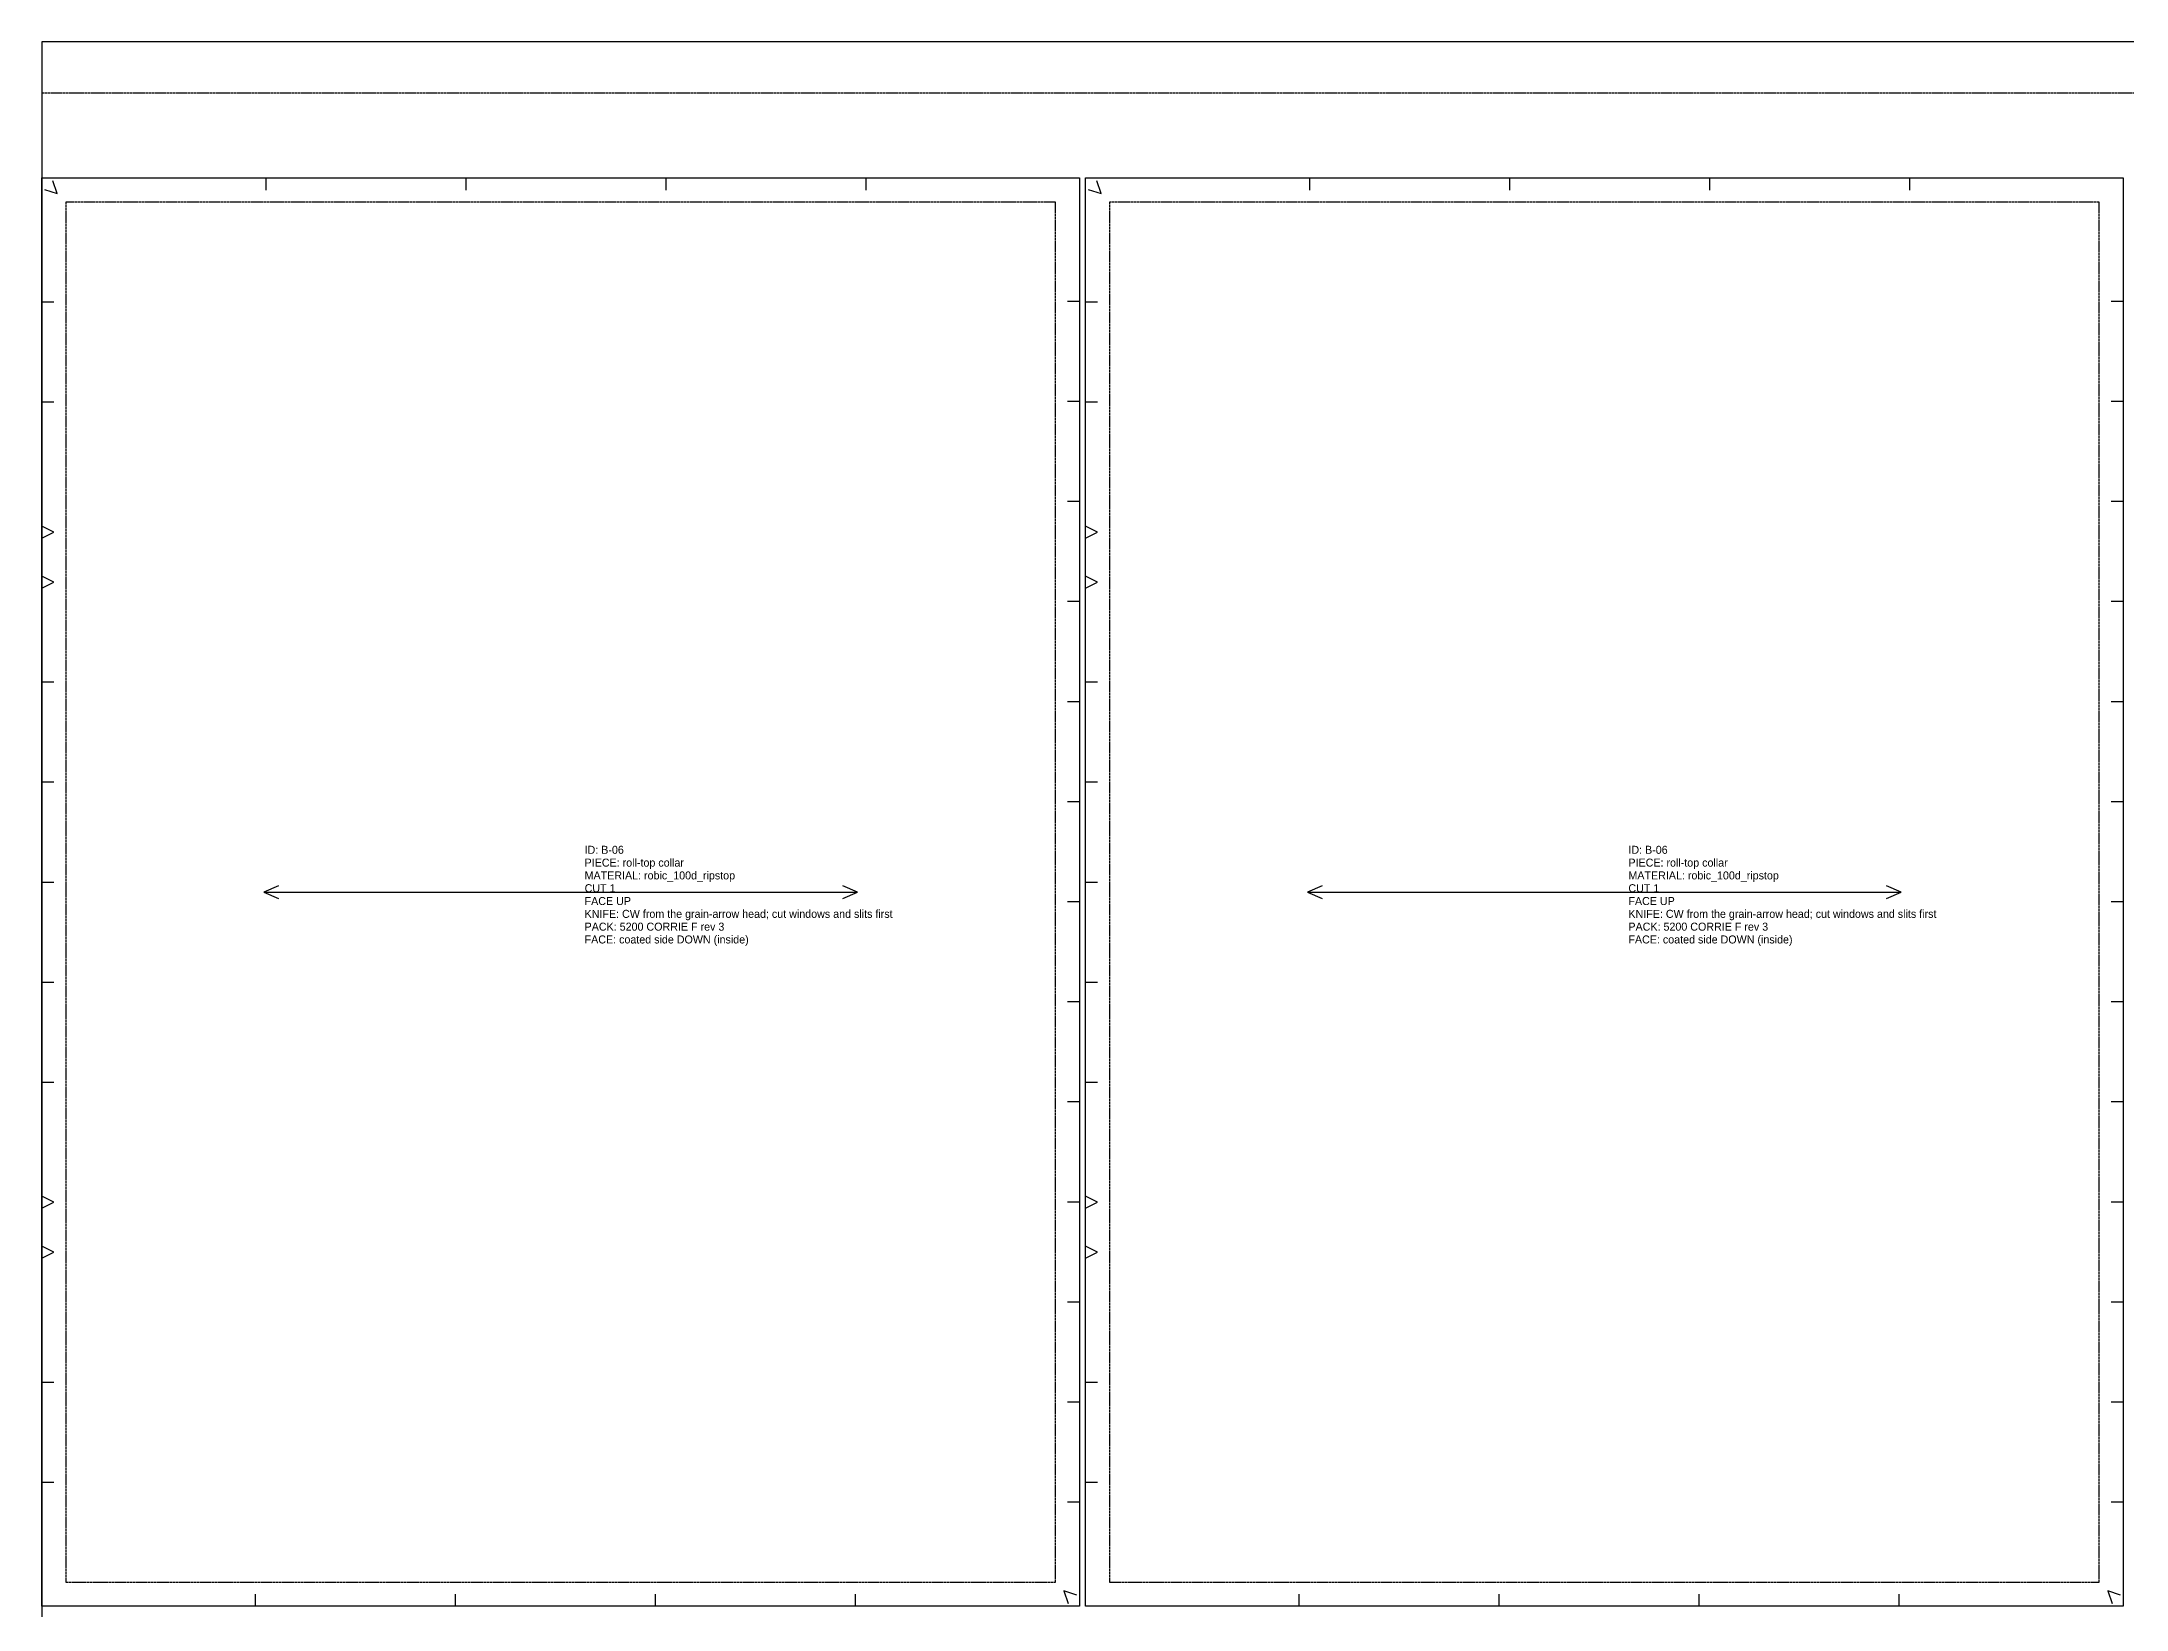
# Model space of a CAD drawing. Header units: millimetres. Extents: x 0 to 9408, y -22 to 1524.
# Drawn here: x 0 to 1042, y 741 to 1524 of the extents above; entities that cross this region are included whole.
import ezdxf

# ---------------------------------------------------------------- set-up
doc = ezdxf.new("R2010")
doc.units = ezdxf.units.MM
doc.linetypes.add('DASHED', pattern=[1.524, 1.27, -0.254])
for name, color, linetype in [('CUT', 7, 'Continuous'), ('GRAIN', 5, 'Continuous'), ('NOTCH', 1, 'Continuous'), ('SEW', 3, 'Continuous'), ('TEXT', 2, 'Continuous')]:
    doc.layers.add(name, color=color, linetype=linetype)

msp = doc.modelspace()

# ---------------------------------------------------------------- linework, layer by layer
at = {"layer": 'CUT'}
for points in [[(0, 1455.9), (518.8, 1455.9), (518.8, 742.2), (0, 742.2)], [(521.8, 1455.9), (1040.6, 1455.9), (1040.6, 742.2), (521.8, 742.2)]]:
    msp.add_lwpolyline(points, close=True, dxfattribs=at)
at = {"layer": 'GRAIN'}
for points in [[(118.3, 1102.2), (111, 1099), (118.3, 1095.9)], [(111, 1099), (407.8, 1099)], [(400.5, 1095.9), (407.8, 1099), (400.5, 1102.2)], [(640.1, 1102.2), (632.8, 1099), (640.1, 1095.9)], [(632.8, 1099), (929.6, 1099)], [(922.3, 1095.9), (929.6, 1099), (922.3, 1102.2)]]:
    msp.add_lwpolyline(points, dxfattribs=at)
at = {"layer": 'NOTCH'}
for points in [[(1.4, 1450.2), (7.8, 1448.1), (5.6, 1454.5)], [(112, 1455.9), (112, 1449.9)], [(212, 1455.9), (212, 1449.9)], [(312, 1455.9), (312, 1449.9)], [(412, 1455.9), (412, 1449.9)], [(523.2, 1450.2), (529.6, 1448.1), (527.4, 1454.5)], [(633.8, 1455.9), (633.8, 1449.9)], [(733.8, 1455.9), (733.8, 1449.9)], [(833.8, 1455.9), (833.8, 1449.9)], [(933.8, 1455.9), (933.8, 1449.9)], [(0, 1394), (6, 1394)], [(518.8, 1394.2), (512.8, 1394.2)], [(521.8, 1394), (527.8, 1394)], [(1040.6, 1394.2), (1034.6, 1394.2)], [(0, 1344), (6, 1344)], [(518.8, 1344.2), (512.8, 1344.2)], [(521.8, 1344), (527.8, 1344)], [(1040.6, 1344.2), (1034.6, 1344.2)], [(518.8, 1294.2), (512.8, 1294.2)], [(1040.6, 1294.2), (1034.6, 1294.2)], [(0, 1276), (6, 1279), (0, 1282)], [(521.8, 1276), (527.8, 1279), (521.8, 1282)], [(0, 1251), (6, 1254), (0, 1257)], [(521.8, 1251), (527.8, 1254), (521.8, 1257)], [(518.8, 1244.2), (512.8, 1244.2)], [(1040.6, 1244.2), (1034.6, 1244.2)], [(0, 1204.1), (6, 1204.1)], [(521.8, 1204.1), (527.8, 1204.1)], [(518.8, 1194.2), (512.8, 1194.2)], [(1040.6, 1194.2), (1034.6, 1194.2)], [(0, 1154.1), (6, 1154.1)], [(521.8, 1154.1), (527.8, 1154.1)], [(518.8, 1144.2), (512.8, 1144.2)], [(1040.6, 1144.2), (1034.6, 1144.2)], [(0, 1104.1), (6, 1104.1)], [(521.8, 1104.1), (527.8, 1104.1)], [(518.8, 1094.2), (512.8, 1094.2)], [(1040.6, 1094.2), (1034.6, 1094.2)], [(0, 1054.1), (6, 1054.1)], [(521.8, 1054.1), (527.8, 1054.1)], [(518.8, 1044.2), (512.8, 1044.2)], [(1040.6, 1044.2), (1034.6, 1044.2)], [(0, 1004.1), (6, 1004.1)], [(521.8, 1004.1), (527.8, 1004.1)], [(518.8, 994.2), (512.8, 994.2)], [(1040.6, 994.2), (1034.6, 994.2)], [(0, 941.1), (6, 944.1), (0, 947.1)], [(518.8, 944.2), (512.8, 944.2)], [(521.8, 941.1), (527.8, 944.1), (521.8, 947.1)], [(1040.6, 944.2), (1034.6, 944.2)], [(0, 916.1), (6, 919.1), (0, 922.1)], [(521.8, 916.1), (527.8, 919.1), (521.8, 922.1)], [(518.8, 894.2), (512.8, 894.2)], [(1040.6, 894.2), (1034.6, 894.2)], [(0, 854.2), (6, 854.2)], [(518.8, 844.2), (512.8, 844.2)], [(521.8, 854.2), (527.8, 854.2)], [(1040.6, 844.2), (1034.6, 844.2)], [(0, 804.2), (6, 804.2)], [(521.8, 804.2), (527.8, 804.2)], [(518.8, 794.2), (512.8, 794.2)], [(1040.6, 794.2), (1034.6, 794.2)], [(106.8, 742.2), (106.8, 748.2)], [(206.8, 742.2), (206.8, 748.2)], [(306.8, 742.2), (306.8, 748.2)], [(406.8, 742.2), (406.8, 748.2)], [(517.4, 747.8), (511, 749.9), (513.2, 743.6)], [(628.6, 742.2), (628.6, 748.2)], [(728.6, 742.2), (728.6, 748.2)], [(828.6, 742.2), (828.6, 748.2)], [(928.6, 742.2), (928.6, 748.2)], [(1039.2, 747.8), (1032.8, 749.9), (1035, 743.6)]]:
    msp.add_lwpolyline(points, dxfattribs=at)
at = {"layer": 'SEW', "linetype": 'DASHED'}
for points in [[(12, 1443.9), (12, 754.2), (506.8, 754.2), (506.8, 1443.9)], [(533.8, 1443.9), (533.8, 754.2), (1028.6, 754.2), (1028.6, 1443.9)]]:
    msp.add_lwpolyline(points, close=True, dxfattribs=at)
at = {"layer": 'TEXT', "linetype": 'DASHED'}
msp.add_line((0, 1498.5), (9305, 1498.5), dxfattribs=at)
at = {"layer": 'TEXT'}
msp.add_lwpolyline([(0, 0), (9305, 0), (9305, 1524), (0, 1524)], close=True, dxfattribs=at)

# ---------------------------------------------------------------- texts
for s, p in [('PIECE: roll-top collar', (271.4, 1111.8)), ('ID: B-06', (271.4, 1118.2)), ('PIECE: roll-top collar', (793.2, 1111.8)), ('ID: B-06', (793.2, 1118.2)), ('MATERIAL: robic_100d_ripstop', (271.4, 1105.4)), ('MATERIAL: robic_100d_ripstop', (793.2, 1105.4)), ('CUT 1', (271.4, 1099)), ('FACE UP', (271.4, 1092.6)), ('CUT 1', (793.2, 1099)), ('FACE UP', (793.2, 1092.6)), ('KNIFE: CW from the grain-arrow head; cut windows and slits first', (271.4, 1086.2)), ('PACK: 5200 CORRIE F rev 3', (271.4, 1079.8)), ('KNIFE: CW from the grain-arrow head; cut windows and slits first', (793.2, 1086.2)), ('PACK: 5200 CORRIE F rev 3', (793.2, 1079.8)), ('FACE: coated side DOWN (inside)', (271.4, 1073.4)), ('FACE: coated side DOWN (inside)', (793.2, 1073.4))]:
    msp.add_text(s, height=4, dxfattribs=at).set_placement(p)

doc.saveas('drawing.dxf')
